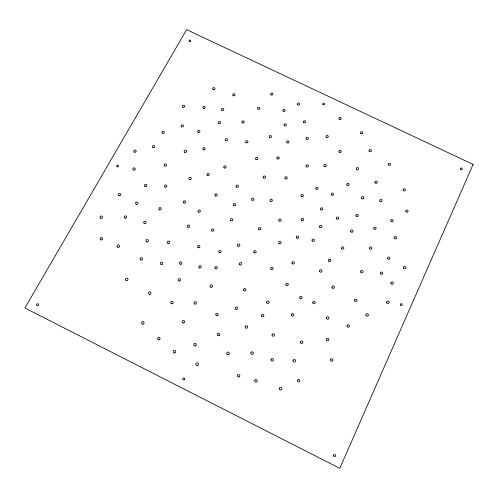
<?xml version="1.0" encoding="UTF-8"?>
<svg xmlns="http://www.w3.org/2000/svg" width="498" height="498" viewBox="0 0 498 498"><rect width="100%" height="100%" fill="white"/><g stroke="black" fill="none" stroke-linecap="round" stroke-linejoin="round"><path stroke-width="0.75" d="M473.1 164.396L339.792 468.338L24.9 308.007L186.638 29.662L473.1 164.396M297.586 104.704A1.164 1.071 12.4 0 0 299.541 104.35A1.164 1.071 12.4 0 0 298.171 102.943A1.164 1.071 12.4 0 0 297.586 104.704M254.864 380.186A1.307 1.282 88.6 0 0 255.941 382.165A1.307 1.282 88.6 0 0 257.08 380.223A1.307 1.282 88.6 0 0 254.864 380.186M239.526 376.644A1.307 1.282 -83.1 0 0 238.859 374.49A1.307 1.282 -83.1 0 0 237.359 376.164A1.307 1.282 -83.1 0 0 239.526 376.644M279.446 388.191A1.313 1.276 80.3 0 0 280.723 390.059A1.313 1.276 80.3 0 0 281.656 388.004A1.313 1.276 80.3 0 0 279.446 388.191M297.399 380.372A1.307 1.27 73.4 0 0 298.999 381.954A1.307 1.27 73.4 0 0 299.51 379.762A1.307 1.27 73.4 0 0 297.399 380.372M330.529 359.905A1.295 1.251 61.8 0 0 332.384 361.125A1.295 1.251 61.8 0 0 332.452 358.909A1.295 1.251 61.8 0 0 330.529 359.905M271.036 94.844A1.158 1.071 9 0 0 272.941 94.309A1.158 1.071 9 0 0 271.447 93.039A1.158 1.071 9 0 0 271.036 94.844M403.554 267.992A1.239 1.17 40.5 0 0 405.59 268.603A1.239 1.17 40.5 0 0 405.005 266.573A1.239 1.17 40.5 0 0 403.554 267.992M134.528 152.158A1.201 1.121 -10.4 0 0 136.166 150.925A1.201 1.121 -10.4 0 0 134.242 150.234A1.201 1.121 -10.4 0 0 134.528 152.158M405.87 211.594A1.214 1.127 32.7 0 0 407.924 211.806A1.214 1.127 32.7 0 0 406.972 209.982A1.214 1.127 32.7 0 0 405.87 211.594M403.193 190.286A1.201 1.114 30.1 0 0 405.235 190.497A1.201 1.114 30.1 0 0 404.289 188.698A1.201 1.114 30.1 0 0 403.193 190.286M326.252 137.205A1.177 1.096 17.3 0 0 328.219 136.838A1.177 1.096 17.3 0 0 326.831 135.406A1.177 1.096 17.3 0 0 326.252 137.205M390.874 221.118A1.214 1.139 32.8 0 0 392.941 221.33A1.214 1.139 32.8 0 0 391.994 219.494A1.214 1.139 32.8 0 0 390.874 221.118M174.767 352.889A1.301 1.27 -52.2 0 0 175.252 350.698A1.301 1.27 -52.2 0 0 173.136 351.42A1.301 1.27 -52.2 0 0 174.767 352.889M360.795 133.439A1.17 1.083 21 0 0 362.787 133.265A1.17 1.083 21 0 0 361.542 131.715A1.17 1.083 21 0 0 360.795 133.439M171.941 303.792A1.27 1.239 -32.6 0 0 173.011 301.888A1.27 1.239 -32.6 0 0 170.833 301.956A1.27 1.239 -32.6 0 0 171.941 303.792M388.44 164.944A1.189 1.102 26.3 0 0 390.469 164.956A1.189 1.102 26.3 0 0 389.361 163.276A1.189 1.102 26.3 0 0 388.44 164.944M387.674 258.568A1.233 1.17 38.1 0 0 389.747 258.979A1.233 1.17 38.1 0 0 388.982 257.018A1.233 1.17 38.1 0 0 387.674 258.568M394.242 238.119A1.226 1.152 35.4 0 0 396.302 238.53A1.226 1.152 35.4 0 0 395.53 236.594A1.226 1.152 35.4 0 0 394.242 238.119M296.509 237.895A1.22 1.177 21.9 0 0 298.595 237.689A1.22 1.177 21.9 0 0 297.331 236.021A1.22 1.177 21.9 0 0 296.509 237.895M390.93 283.35A1.251 1.183 42.6 0 0 392.978 283.966A1.251 1.183 42.6 0 0 392.399 281.918A1.251 1.183 42.6 0 0 390.93 283.35M142.926 324.086A1.295 1.251 -40.3 0 0 143.841 322.057A1.295 1.251 -40.3 0 0 141.644 322.343A1.295 1.251 -40.3 0 0 142.926 324.086M369.597 248.458A1.226 1.164 35 0 0 371.664 248.876A1.226 1.164 35 0 0 370.904 246.921A1.226 1.164 35 0 0 369.597 248.458M149.717 294.386A1.27 1.233 -31.3 0 0 150.807 292.488A1.27 1.233 -31.3 0 0 148.622 292.556A1.27 1.233 -31.3 0 0 149.717 294.386M375.075 182.816A1.195 1.114 26.7 0 0 377.117 182.828A1.195 1.114 26.7 0 0 376.015 181.123A1.195 1.114 26.7 0 0 375.075 182.816M361.772 198.341A1.201 1.133 27 0 0 363.826 198.353A1.201 1.133 27 0 0 362.725 196.629A1.201 1.133 27 0 0 361.772 198.341M126.61 280.598A1.27 1.22 -29.6 0 0 127.886 278.824A1.27 1.22 -29.6 0 0 125.714 278.687A1.27 1.22 -29.6 0 0 126.61 280.598M339.132 119.14A1.164 1.077 17.8 0 0 341.118 118.972A1.164 1.077 17.8 0 0 339.891 117.435A1.164 1.077 17.8 0 0 339.132 119.14M198.148 132.356A1.183 1.108 -0.9 0 0 199.953 131.453A1.183 1.108 -0.9 0 0 198.216 130.439A1.183 1.108 -0.9 0 0 198.148 132.356M283.206 111.11A1.164 1.077 10.8 0 0 285.117 110.568A1.164 1.077 10.8 0 0 283.611 109.286A1.164 1.077 10.8 0 0 283.206 111.11M379.825 201.036A1.201 1.127 29.2 0 0 381.879 201.242A1.201 1.127 29.2 0 0 380.945 199.43A1.201 1.127 29.2 0 0 379.825 201.036M339.182 152.046A1.183 1.102 19.9 0 0 341.192 151.865A1.183 1.102 19.9 0 0 339.947 150.296A1.183 1.102 19.9 0 0 339.182 152.046M303.761 122.464A1.17 1.083 13.8 0 0 305.722 122.097A1.17 1.083 13.8 0 0 304.346 120.678A1.17 1.083 13.8 0 0 303.761 122.464M369.186 151.187A1.183 1.096 23.2 0 0 371.203 151.205A1.183 1.096 23.2 0 0 370.114 149.531A1.183 1.096 23.2 0 0 369.186 151.187M380.36 273.502A1.245 1.183 40.3 0 0 382.408 274.118A1.245 1.183 40.3 0 0 381.835 272.082A1.245 1.183 40.3 0 0 380.36 273.502M146.873 241.854A1.245 1.189 -19.4 0 0 148.423 240.385A1.245 1.189 -19.4 0 0 146.362 239.855A1.245 1.189 -19.4 0 0 146.873 241.854M356.437 169.252A1.189 1.108 23.4 0 0 358.473 169.27A1.189 1.108 23.4 0 0 357.377 167.577A1.189 1.108 23.4 0 0 356.437 169.252M221.94 110.332A1.17 1.083 2.8 0 0 223.807 109.616A1.17 1.083 2.8 0 0 222.189 108.471A1.17 1.083 2.8 0 0 221.94 110.332M306.382 139.029A1.177 1.096 14.9 0 0 308.355 138.656A1.177 1.096 14.9 0 0 306.967 137.218A1.177 1.096 14.9 0 0 306.382 139.029M312.756 302.772A1.251 1.22 43.1 0 0 314.823 303.394A1.251 1.22 43.1 0 0 314.288 301.309A1.251 1.22 43.1 0 0 312.756 302.772M161.364 264.625A1.251 1.208 -21.9 0 0 162.771 262.994A1.251 1.208 -21.9 0 0 160.649 262.658A1.251 1.208 -21.9 0 0 161.364 264.625M133.638 170.073A1.214 1.139 -12 0 0 135.294 168.822A1.214 1.139 -12 0 0 133.352 168.125A1.214 1.139 -12 0 0 133.638 170.073M101.125 239.918A1.257 1.189 -24.1 0 0 102.563 238.312A1.257 1.189 -24.1 0 0 100.447 237.976A1.257 1.189 -24.1 0 0 101.125 239.918M386.678 302.535A1.264 1.195 46.1 0 0 388.683 303.35A1.264 1.195 46.1 0 0 388.303 301.24A1.264 1.195 46.1 0 0 386.678 302.535M233.817 205.5A1.208 1.164 3.4 0 0 235.741 204.722A1.208 1.164 3.4 0 0 234.072 203.508A1.208 1.164 3.4 0 0 233.817 205.5M261.444 315.85A1.257 1.245 44.3 0 0 263.523 316.485A1.257 1.245 44.3 0 0 263.019 314.369A1.257 1.245 44.3 0 0 261.444 315.85M373.849 228.8A1.22 1.152 32.3 0 0 375.922 229.012A1.22 1.152 32.3 0 0 374.982 227.163A1.22 1.152 32.3 0 0 373.849 228.8M162.622 133.265A1.189 1.108 -5.7 0 0 164.346 132.194A1.189 1.108 -5.7 0 0 162.516 131.348A1.189 1.108 -5.7 0 0 162.622 133.265M246.08 142.683A1.183 1.108 6 0 0 247.954 141.949A1.183 1.108 6 0 0 246.317 140.778A1.183 1.108 6 0 0 246.08 142.683M218.715 123.498A1.177 1.096 2.2 0 0 220.595 122.769A1.177 1.096 2.2 0 0 218.971 121.612A1.177 1.096 2.2 0 0 218.715 123.498M181.639 126.791A1.183 1.102 -2.9 0 0 183.457 125.888A1.183 1.102 -2.9 0 0 181.72 124.88A1.183 1.102 -2.9 0 0 181.639 126.791M319.685 227.132A1.214 1.164 24.9 0 0 321.776 227.144A1.214 1.164 24.9 0 0 320.681 225.376A1.214 1.164 24.9 0 0 319.685 227.132M365.924 315.06A1.264 1.214 48.4 0 0 367.935 315.881A1.264 1.214 48.4 0 0 367.568 313.746A1.264 1.214 48.4 0 0 365.924 315.06M159.067 339.854A1.295 1.257 -45.8 0 0 159.771 337.731A1.295 1.257 -45.8 0 0 157.605 338.235A1.295 1.257 -45.8 0 0 159.067 339.854M219.002 335.664A1.276 1.264 -55.8 0 0 219.238 333.473A1.276 1.264 -55.8 0 0 217.234 334.382A1.276 1.264 -55.8 0 0 219.002 335.664M203.439 108.315A1.17 1.083 0.5 0 0 205.232 107.431A1.17 1.083 0.5 0 0 203.501 106.435A1.17 1.083 0.5 0 0 203.439 108.315M183.482 322.984A1.276 1.251 -40.5 0 0 184.366 320.967A1.276 1.251 -40.5 0 0 182.181 321.254A1.276 1.251 -40.5 0 0 183.482 322.984M100.945 218.336A1.245 1.17 -21 0 0 102.37 216.755A1.245 1.17 -21 0 0 100.279 216.425A1.245 1.17 -21 0 0 100.945 218.336M271.068 359.375A1.289 1.27 76.5 0 0 272.493 361.081A1.289 1.27 76.5 0 0 273.228 358.983A1.289 1.27 76.5 0 0 271.068 359.375M179.068 281.04A1.257 1.22 -23.3 0 0 180.463 279.39A1.257 1.22 -23.3 0 0 178.334 279.054A1.257 1.22 -23.3 0 0 179.068 281.04M195.421 345.905A1.289 1.264 -53.6 0 0 195.895 343.726A1.289 1.264 -53.6 0 0 193.79 344.442A1.289 1.264 -53.6 0 0 195.421 345.905M164.875 166.077A1.201 1.133 -7.5 0 0 166.625 164.981A1.201 1.133 -7.5 0 0 164.763 164.116A1.201 1.133 -7.5 0 0 164.875 166.077M197.787 365.277A1.307 1.276 -62 0 0 197.812 363.03A1.307 1.276 -62 0 0 195.876 364.163A1.307 1.276 -62 0 0 197.787 365.277M257.945 109.074A1.164 1.083 7.5 0 0 259.863 108.533A1.164 1.083 7.5 0 0 258.369 107.244A1.164 1.083 7.5 0 0 257.945 109.074M228.812 354.283A1.289 1.27 -73.4 0 0 228.37 352.105A1.289 1.27 -73.4 0 0 226.721 353.592A1.289 1.27 -73.4 0 0 228.812 354.283M216.997 315.776A1.264 1.251 -33.8 0 0 218.037 313.858A1.264 1.251 -33.8 0 0 215.858 313.933A1.264 1.251 -33.8 0 0 216.997 315.776M356.051 216.001A1.208 1.145 28.6 0 0 358.124 216.008A1.208 1.145 28.6 0 0 357.01 214.264A1.208 1.145 28.6 0 0 356.051 216.001M145.155 186.594A1.22 1.152 -12.1 0 0 146.81 185.324A1.22 1.152 -12.1 0 0 144.856 184.621A1.22 1.152 -12.1 0 0 145.155 186.594M233.232 95.66A1.164 1.071 4.4 0 0 235.087 94.95A1.164 1.071 4.4 0 0 233.475 93.811A1.164 1.071 4.4 0 0 233.232 95.66M293.079 360.403A1.289 1.264 68.9 0 0 294.667 361.959A1.289 1.264 68.9 0 0 295.177 359.799A1.289 1.264 68.9 0 0 293.079 360.403M119.09 195.714A1.226 1.158 -16.3 0 0 120.641 194.288A1.226 1.158 -16.3 0 0 118.611 193.772A1.226 1.158 -16.3 0 0 119.09 195.714M350.748 231.614A1.22 1.158 30.2 0 0 352.827 231.825A1.22 1.158 30.2 0 0 351.899 229.964A1.22 1.158 30.2 0 0 350.748 231.614M341.591 248.521A1.226 1.177 32 0 0 343.688 248.732A1.226 1.177 32 0 0 342.755 246.852A1.226 1.177 32 0 0 341.591 248.521M153.079 147.645A1.201 1.121 -7.8 0 0 154.822 146.568A1.201 1.121 -7.8 0 0 152.979 145.709A1.201 1.121 -7.8 0 0 153.079 147.645M360.664 272.014A1.239 1.183 38.7 0 0 362.749 272.431A1.239 1.183 38.7 0 0 361.996 270.445A1.239 1.183 38.7 0 0 360.664 272.014M354.526 300.674A1.257 1.208 44.8 0 0 356.593 301.296A1.257 1.208 44.8 0 0 356.026 299.217A1.257 1.208 44.8 0 0 354.526 300.674M118.051 247.35A1.257 1.195 -23.8 0 0 119.483 245.738A1.257 1.195 -23.8 0 0 117.366 245.402A1.257 1.195 -23.8 0 0 118.051 247.35M284.408 125.658A1.17 1.089 11.3 0 0 286.325 125.11A1.17 1.089 11.3 0 0 284.812 123.815A1.17 1.089 11.3 0 0 284.408 125.658M331.998 287.551A1.245 1.208 39.9 0 0 334.102 287.969A1.245 1.208 39.9 0 0 333.355 285.964A1.245 1.208 39.9 0 0 331.998 287.551M326.352 339.605A1.276 1.239 56.2 0 0 328.294 340.632A1.276 1.239 56.2 0 0 328.157 338.435A1.276 1.239 56.2 0 0 326.352 339.605M125.091 218.205A1.239 1.17 -18.5 0 0 126.641 216.761A1.239 1.17 -18.5 0 0 124.6 216.232A1.239 1.17 -18.5 0 0 125.091 218.205M346.876 185.044A1.195 1.127 23.8 0 0 348.924 185.057A1.195 1.127 23.8 0 0 347.834 183.345A1.195 1.127 23.8 0 0 346.876 185.044M315.975 188.923A1.195 1.133 19.7 0 0 318.017 188.73A1.195 1.133 19.7 0 0 316.765 187.117A1.195 1.133 19.7 0 0 315.975 188.923M300.344 342.226A1.276 1.251 60.2 0 0 302.18 343.439A1.276 1.251 60.2 0 0 302.274 341.242A1.276 1.251 60.2 0 0 300.344 342.226M235.99 309.27A1.251 1.245 -7.6 0 0 237.783 308.05A1.251 1.245 -7.6 0 0 235.828 307.117A1.251 1.245 -7.6 0 0 235.99 309.27M195.123 304.135A1.264 1.239 -29.7 0 0 196.355 302.336A1.264 1.239 -29.7 0 0 194.183 302.199A1.264 1.239 -29.7 0 0 195.123 304.135M242.339 122.807A1.17 1.096 5.5 0 0 244.207 122.078A1.17 1.096 5.5 0 0 242.576 120.927A1.17 1.096 5.5 0 0 242.339 122.807M207.479 175.452A1.201 1.139 -1.1 0 0 209.309 174.518A1.201 1.139 -1.1 0 0 207.542 173.478A1.201 1.139 -1.1 0 0 207.479 175.452M199.586 267.955A1.245 1.214 -13.8 0 0 201.248 266.611A1.245 1.214 -13.8 0 0 199.244 265.882A1.245 1.214 -13.8 0 0 199.586 267.955M324.111 166.251A1.189 1.114 19 0 0 326.134 166.064A1.189 1.114 19 0 0 324.889 164.483A1.189 1.114 19 0 0 324.111 166.251M306.363 166.662A1.189 1.121 16.4 0 0 308.362 166.276A1.189 1.121 16.4 0 0 306.961 164.813A1.189 1.121 16.4 0 0 306.363 166.662M286.96 142.633A1.177 1.102 12.3 0 0 288.946 142.26A1.177 1.102 12.3 0 0 287.564 140.816A1.177 1.102 12.3 0 0 286.96 142.633M320.737 209.602A1.208 1.152 22.7 0 0 322.797 209.403A1.208 1.152 22.7 0 0 321.534 207.772A1.208 1.152 22.7 0 0 320.737 209.602M136.402 204.305A1.226 1.164 -15.3 0 0 137.94 202.873A1.226 1.164 -15.3 0 0 135.904 202.35A1.226 1.164 -15.3 0 0 136.402 204.305M291.392 314.991A1.257 1.239 47.1 0 0 293.403 315.819A1.257 1.239 47.1 0 0 293.079 313.672A1.257 1.239 47.1 0 0 291.392 314.991M144.526 223.565A1.233 1.177 -16.8 0 0 146.07 222.114A1.233 1.177 -16.8 0 0 144.022 221.585A1.233 1.177 -16.8 0 0 144.526 223.565M347.019 326.178A1.27 1.226 51.3 0 0 349.036 327.005A1.27 1.226 51.3 0 0 348.681 324.852A1.27 1.226 51.3 0 0 347.019 326.178M328.512 260.946A1.233 1.189 32.7 0 0 330.622 261.157A1.233 1.189 32.7 0 0 329.695 259.265A1.233 1.189 32.7 0 0 328.512 260.946M336.393 218.753A1.214 1.152 26.4 0 0 338.466 218.765A1.214 1.152 26.4 0 0 337.37 217.01A1.214 1.152 26.4 0 0 336.393 218.753M203.29 149.774A1.189 1.121 -0.8 0 0 205.108 148.858A1.189 1.121 -0.8 0 0 203.358 147.838A1.189 1.121 -0.8 0 0 203.29 149.774M326.433 318.191A1.264 1.226 49.2 0 0 328.45 319.019A1.264 1.226 49.2 0 0 328.107 316.871A1.264 1.226 49.2 0 0 326.433 318.191M184.808 152.332A1.195 1.121 -3.7 0 0 186.538 151.255A1.195 1.121 -3.7 0 0 184.69 150.396A1.195 1.121 -3.7 0 0 184.808 152.332M245.24 326.545A1.264 1.257 79.6 0 0 246.647 328.226A1.264 1.257 79.6 0 0 247.388 326.165A1.264 1.257 79.6 0 0 245.24 326.545M165.218 187.161A1.214 1.152 -9.2 0 0 166.861 185.891A1.214 1.152 -9.2 0 0 164.906 185.194A1.214 1.152 -9.2 0 0 165.218 187.161M189.551 179.485A1.208 1.145 -4.6 0 0 191.294 178.384A1.208 1.145 -4.6 0 0 189.427 177.506A1.208 1.145 -4.6 0 0 189.551 179.485M331.494 194.886A1.201 1.133 22.7 0 0 333.542 194.693A1.201 1.133 22.7 0 0 332.278 193.081A1.201 1.133 22.7 0 0 331.494 194.886M299.771 298.003A1.251 1.22 39.6 0 0 301.881 298.427A1.251 1.22 39.6 0 0 301.153 296.403A1.251 1.22 39.6 0 0 299.771 298.003M269.567 137.423A1.177 1.102 9.6 0 0 271.497 136.863A1.177 1.102 9.6 0 0 269.984 135.556A1.177 1.102 9.6 0 0 269.567 137.423M141.015 260.031A1.257 1.208 -23.7 0 0 142.434 258.4A1.257 1.208 -23.7 0 0 140.312 258.064A1.257 1.208 -23.7 0 0 141.015 260.031M251.017 352.447A1.282 1.27 86.7 0 0 252.088 354.389A1.282 1.27 86.7 0 0 253.221 352.484A1.282 1.27 86.7 0 0 251.017 352.447M319.648 271.491A1.239 1.195 33.9 0 0 321.764 271.703A1.239 1.195 33.9 0 0 320.837 269.791A1.239 1.195 33.9 0 0 319.648 271.491M272.039 334.911A1.27 1.257 63 0 0 273.869 336.125A1.27 1.257 63 0 0 273.975 333.934A1.27 1.257 63 0 0 272.039 334.911M277.311 158.769A1.183 1.121 11.4 0 0 279.26 158.202A1.183 1.121 11.4 0 0 277.728 156.876A1.183 1.121 11.4 0 0 277.311 158.769M180.351 264.251A1.245 1.208 -18.1 0 0 181.888 262.757A1.245 1.208 -18.1 0 0 179.815 262.228A1.245 1.208 -18.1 0 0 180.351 264.251M159.528 209.882A1.226 1.17 -12.6 0 0 161.184 208.594A1.226 1.17 -12.6 0 0 159.217 207.884A1.226 1.17 -12.6 0 0 159.528 209.882M285.18 178.62A1.195 1.133 13.7 0 0 287.19 178.228A1.195 1.133 13.7 0 0 285.79 176.753A1.195 1.133 13.7 0 0 285.18 178.62M168.075 243.416A1.239 1.195 -16.2 0 0 169.613 241.941A1.239 1.195 -16.2 0 0 167.552 241.412A1.239 1.195 -16.2 0 0 168.075 243.416M285.933 284.956A1.239 1.214 30.9 0 0 288.062 285.167A1.239 1.214 30.9 0 0 287.153 283.238A1.239 1.214 30.9 0 0 285.933 284.956M312.159 240.827A1.22 1.177 25.8 0 0 314.257 240.833A1.22 1.177 25.8 0 0 313.161 239.052A1.22 1.177 25.8 0 0 312.159 240.827M263.554 177.942A1.195 1.133 9.6 0 0 265.515 177.363A1.195 1.133 9.6 0 0 263.984 176.018A1.195 1.133 9.6 0 0 263.554 177.942M301.24 196.274A1.201 1.145 17.9 0 0 303.294 196.081A1.201 1.145 17.9 0 0 302.043 194.463A1.201 1.145 17.9 0 0 301.24 196.274M301.471 220.197A1.214 1.164 20.5 0 0 303.543 219.998A1.214 1.164 20.5 0 0 302.28 218.354A1.214 1.164 20.5 0 0 301.471 220.197M215.516 268.796A1.239 1.214 -8 0 0 217.296 267.613A1.239 1.214 -8 0 0 215.366 266.698A1.239 1.214 -8 0 0 215.516 268.796M198.272 247.711A1.233 1.195 -9.9 0 0 199.928 246.386A1.233 1.195 -9.9 0 0 197.936 245.663A1.233 1.195 -9.9 0 0 198.272 247.711M292.121 263.454A1.233 1.201 25.9 0 0 294.243 263.454A1.233 1.201 25.9 0 0 293.148 261.649A1.233 1.201 25.9 0 0 292.121 263.454M278.868 243.329A1.22 1.183 18.1 0 0 280.959 243.13A1.22 1.183 18.1 0 0 279.702 241.455A1.22 1.183 18.1 0 0 278.868 243.329M212.042 231.028A1.226 1.183 -3.7 0 0 213.903 230.045A1.226 1.183 -3.7 0 0 212.104 228.98A1.226 1.183 -3.7 0 0 212.042 231.028M188.014 227.312A1.226 1.183 -9.4 0 0 189.663 226.005A1.226 1.183 -9.4 0 0 187.684 225.289A1.226 1.183 -9.4 0 0 188.014 227.312M183.961 203.028A1.214 1.164 -7.5 0 0 185.717 201.895A1.214 1.164 -7.5 0 0 183.837 201.018A1.214 1.164 -7.5 0 0 183.961 203.028M198.59 212.154A1.22 1.17 -5.3 0 0 200.352 211.021A1.22 1.17 -5.3 0 0 198.459 210.137A1.22 1.17 -5.3 0 0 198.59 212.154M279.061 220.925A1.214 1.17 15.5 0 0 281.109 220.521A1.214 1.17 15.5 0 0 279.689 219.002A1.214 1.17 15.5 0 0 279.061 220.925M266.71 302.809A1.251 1.239 33 0 0 268.858 303.021A1.251 1.239 33 0 0 267.949 301.06A1.251 1.239 33 0 0 266.71 302.809M270.346 201.211A1.201 1.152 12 0 0 272.325 200.619A1.201 1.152 12 0 0 270.775 199.256A1.201 1.152 12 0 0 270.346 201.211M224.187 167.876A1.195 1.133 2.2 0 0 226.092 167.123A1.195 1.133 2.2 0 0 224.436 165.934A1.195 1.133 2.2 0 0 224.187 167.876M255.953 159.329A1.189 1.121 7.8 0 0 257.908 158.762A1.189 1.121 7.8 0 0 256.383 157.436A1.189 1.121 7.8 0 0 255.953 159.329M237.926 246.105A1.226 1.195 3.9 0 0 239.88 245.296A1.226 1.195 3.9 0 0 238.181 244.051A1.226 1.195 3.9 0 0 237.926 246.105M243.871 290.651A1.245 1.233 7.7 0 0 245.925 290.01A1.245 1.233 7.7 0 0 244.331 288.566A1.245 1.233 7.7 0 0 243.871 290.651M215.379 195.895A1.208 1.158 -0.5 0 0 217.221 194.942A1.208 1.158 -0.5 0 0 215.441 193.896A1.208 1.158 -0.5 0 0 215.379 195.895M236.469 187.117A1.201 1.145 4.2 0 0 238.38 186.345A1.201 1.145 4.2 0 0 236.712 185.144A1.201 1.145 4.2 0 0 236.469 187.117M210.947 287.296A1.251 1.226 -15.9 0 0 212.478 285.777A1.251 1.226 -15.9 0 0 210.393 285.242A1.251 1.226 -15.9 0 0 210.947 287.296M270.931 269.144A1.233 1.208 20.1 0 0 273.047 268.932A1.233 1.208 20.1 0 0 271.777 267.227A1.233 1.208 20.1 0 0 270.931 269.144M251.969 200.096A1.208 1.158 7.7 0 0 253.955 199.505A1.208 1.158 7.7 0 0 252.405 198.142A1.208 1.158 7.7 0 0 251.969 200.096M254.111 252.648A1.226 1.195 10.5 0 0 256.134 252.025A1.226 1.195 10.5 0 0 254.559 250.625A1.226 1.195 10.5 0 0 254.111 252.648M239.793 264.774A1.233 1.208 4.4 0 0 241.76 263.952A1.233 1.208 4.4 0 0 240.048 262.695A1.233 1.208 4.4 0 0 239.793 264.774M219.294 252.704A1.233 1.201 -3.7 0 0 221.168 251.708A1.233 1.201 -3.7 0 0 219.35 250.625A1.233 1.201 -3.7 0 0 219.294 252.704M230.804 220.67A1.214 1.177 2.3 0 0 232.747 219.879A1.214 1.177 2.3 0 0 231.06 218.653A1.214 1.177 2.3 0 0 230.804 220.67M258.767 229.541A1.214 1.177 10.6 0 0 260.771 228.931A1.214 1.177 10.6 0 0 259.203 227.549A1.214 1.177 10.6 0 0 258.767 229.541M182.922 107.219A1.177 1.089 -2 0 0 184.727 106.329A1.177 1.089 -2 0 0 183.003 105.333A1.177 1.089 -2 0 0 182.922 107.219M225.594 140.604A1.183 1.108 2.9 0 0 227.48 139.87A1.183 1.108 2.9 0 0 225.843 138.699A1.183 1.108 2.9 0 0 225.594 140.604M213.132 89.534A1.164 1.071 2 0 0 214.987 88.825A1.164 1.071 2 0 0 213.387 87.698A1.164 1.071 2 0 0 213.132 89.534M37.587 305.691A1.027 0.959 -36.7 0 0 38.427 304.154A1.027 0.959 -36.7 0 0 36.69 304.297A1.027 0.959 -36.7 0 0 37.587 305.691M189.352 41.539A0.896 0.809 0.4 0 0 190.734 40.898A0.896 0.809 0.4 0 0 189.433 40.139A0.896 0.809 0.4 0 0 189.352 41.539M117.323 166.861A0.952 0.884 -13.6 0 0 118.536 165.797A0.952 0.884 -13.6 0 0 116.98 165.367A0.952 0.884 -13.6 0 0 117.323 166.861M400.386 304.788A0.99 0.934 46.7 0 0 401.961 305.386A0.99 0.934 46.7 0 0 401.618 303.743A0.99 0.934 46.7 0 0 400.386 304.788M460.6 169.227A0.934 0.847 31.9 0 0 462.175 169.364A0.934 0.847 31.9 0 0 461.397 167.994A0.934 0.847 31.9 0 0 460.6 169.227M333.567 455.247A1.071 1.015 77.5 0 0 334.749 456.647A1.071 1.015 77.5 0 0 335.291 454.898A1.071 1.015 77.5 0 0 333.567 455.247M323.003 104.487A0.909 0.834 15.3 0 0 324.522 104.213A0.909 0.834 15.3 0 0 323.451 103.111A0.909 0.834 15.3 0 0 323.003 104.487M184.16 379.843A1.033 1.002 -62.3 0 0 184.21 378.063A1.033 1.002 -62.3 0 0 182.673 378.941A1.033 1.002 -62.3 0 0 184.16 379.843"/></g></svg>
